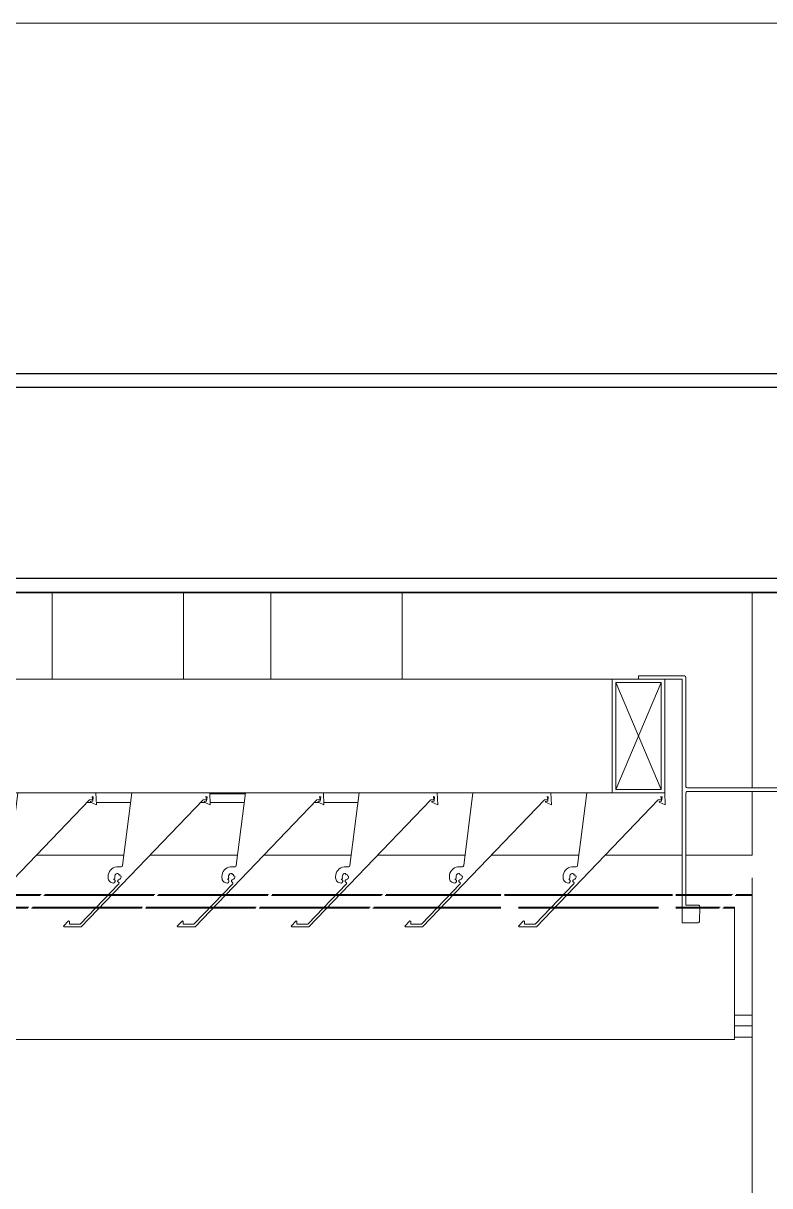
# Model space of a CAD drawing. Header units: millimetres. Extents: x -220592 to 404889, y -217665 to 38245.
# Drawn here: x 28484 to 28911, y -45092 to -44428 of the extents above; entities that cross this region are included whole.
import ezdxf

# ---------------------------------------------------------------- set-up
doc = ezdxf.new("R2010")
doc.units = ezdxf.units.MM
doc.set_wipeout_variables(frame=1)
doc.linetypes.add('XKITLINE00', pattern=[0])
for name, color, linetype in [('000 - 0_HIDE_OBJ_FRAMING_DEF_SUB_1', 7, 'Continuous'), ('000 - STRUCTURE_STEEL_FRAMING_SUB_COLOR_1', 7, 'Continuous'), ('000 - STRUCTURE_STEEL_FRAMING_SUB_COLOR_2', 7, 'Continuous'), ('000 - STRUCTURE_STEEL_FRAMING_WIPEOUT_', 7, 'Continuous')]:
    doc.layers.add(name, color=color, linetype=linetype)
doc.layers.add('Part', color=7, linetype='Continuous', lineweight=0)

# ---------------------------------------------------------------- blocks, each defined once
blk = doc.blocks.new('*A13653')
at = {"layer": 'Part', "color": 7, "linetype": 'XKITLINE00', "lineweight": 0}
for p, q in [((-167.452583, 67.320805), (-164.088308, 67.320805)), ((-163.588308, 67.320805), (-160.838308, 67.320805)), ((-160.838308, 66.205069), (-160.838308, 67.320805)), ((-160.838308, 65.820805), (-160.838308, 66.184609)), ((-164.928411, 65.820805), (-164.429659, 65.820805)), ((-164.278411, 65.820805), (-163.779659, 65.820805)), ((-163.628411, 65.820805), (-163.129659, 65.820805)), ((-162.978411, 65.820805), (-162.479659, 65.820805)), ((-162.328411, 65.820805), (-161.829659, 65.820805)), ((-161.678411, 65.820805), (-161.238448, 65.820805)), ((-161.218448, 65.820805), (-160.838308, 65.820805))]:
    blk.add_line(p, q, dxfattribs=at)
blk = doc.blocks.new('*A13657')
at = {"layer": 'Part', "color": 7, "linetype": 'XKITLINE00', "lineweight": 0}
for p, q in [((-171.258652, 66.825501), (-161.638519, 66.825501)), ((-171.088523, 66.175501), (-170.884226, 66.175501)), ((-170.438523, 66.175501), (-170.234226, 66.175501)), ((-169.788523, 66.175501), (-169.584226, 66.175501)), ((-169.138523, 66.175501), (-168.934226, 66.175501)), ((-168.488523, 66.175501), (-168.284226, 66.175501)), ((-167.838523, 66.175501), (-167.634226, 66.175501)), ((-167.188523, 66.175501), (-166.984226, 66.175501)), ((-166.538523, 66.175501), (-166.334226, 66.175501)), ((-165.888523, 66.175501), (-165.684226, 66.175501)), ((-165.238523, 66.175501), (-165.034226, 66.175501)), ((-164.588523, 66.175501), (-164.384226, 66.175501)), ((-163.938523, 66.175501), (-163.734226, 66.175501)), ((-163.288523, 66.175501), (-163.084226, 66.175501)), ((-162.638523, 66.175501), (-162.434226, 66.175501)), ((-161.988523, 66.175501), (-161.784226, 66.175501))]:
    blk.add_line(p, q, dxfattribs=at)
blk = doc.blocks.new('*A13913')
at = {"layer": 'Part', "color": 7, "linetype": 'XKITLINE00', "lineweight": 0}
for p, q in [((-161.2248, 66.84424), (-161.488627, 66.844955)), ((-161.488627, 66.844955), (-161.488624, 66.824955)), ((-161.220312, 66.840558), (-161.2248, 66.84424)), ((-160.248627, 66.845172), (-160.254183, 66.843485)), ((-159.988627, 66.845217), (-160.248627, 66.845172)), ((-159.988624, 66.825217), (-159.988627, 66.845217)), ((-161.488624, 66.824955), (-161.238624, 66.824999)), ((-161.238624, 66.824999), (-161.238381, 65.434999)), ((-161.218625, 66.835002), (-161.220312, 66.840558)), ((-161.217755, 66.211176), (-161.218625, 66.835002)), ((-160.257865, 66.838997), (-160.258517, 66.21517)), ((-160.254183, 66.843485), (-160.257865, 66.838997)), ((-160.238624, 66.825173), (-159.988624, 66.825217)), ((-160.238381, 65.435173), (-160.238624, 66.825173)), ((-161.21851, 66.175002), (-161.216826, 66.180558)), ((-161.214072, 66.206688), (-161.217755, 66.211176)), ((-161.216826, 66.180558), (-161.212339, 66.184242)), ((-161.208516, 66.205004), (-161.214072, 66.206688)), ((-161.212339, 66.184242), (-160.268512, 66.185168)), ((-161.208516, 66.205004), (-160.268516, 66.205168)), ((-160.264689, 66.20593), (-160.268516, 66.205168)), ((-160.268512, 66.185168), (-160.262956, 66.183484)), ((-160.260202, 66.209614), (-160.264689, 66.20593)), ((-160.262956, 66.183484), (-160.259272, 66.178997)), ((-160.258517, 66.21517), (-160.260202, 66.209614)), ((-161.218399, 65.535002), (-161.21851, 66.175002)), ((-160.259272, 66.178997), (-160.258399, 65.53517)), ((-161.144572, 65.534254), (-161.218399, 65.535002)), ((-161.140083, 65.530572), (-161.144572, 65.534254)), ((-161.138397, 65.525016), (-161.140083, 65.530572)), ((-161.139143, 65.441189), (-161.138397, 65.525016)), ((-160.337636, 65.528983), (-160.338383, 65.445156)), ((-160.333954, 65.533471), (-160.337636, 65.528983)), ((-160.328399, 65.535158), (-160.333954, 65.533471)), ((-160.258399, 65.53517), (-160.328399, 65.535158)), ((-161.238381, 65.434999), (-161.148381, 65.435015)), ((-161.148381, 65.435015), (-161.142826, 65.436701)), ((-161.142826, 65.436701), (-161.139143, 65.441189)), ((-160.338383, 65.445156), (-160.336697, 65.439601)), ((-160.336697, 65.439601), (-160.332208, 65.435918)), ((-160.332208, 65.435918), (-160.238381, 65.435173))]:
    blk.add_line(p, q, dxfattribs=at)
blk = doc.blocks.new('*A13925')
at = {"layer": 'Part', "color": 7, "linetype": 'XKITLINE00', "lineweight": 0}
for p, q in [((-164.088308, 66.825501), (-164.088308, 67.57079)), ((-163.588308, 66.825501), (-163.588308, 67.57079)), ((-163.938341, 66.170805), (-163.734828, 66.170805))]:
    blk.add_line(p, q, dxfattribs=at)
blk = doc.blocks.new('*A13926')
at = {"layer": 'Part', "color": 7, "linetype": 'XKITLINE00', "lineweight": 0}
for p, q in [((-164.838308, 66.825501), (-164.838308, 67.320805)), ((-164.838308, 67.320805), (-164.088308, 67.320805)), ((-163.588308, 67.320805), (-162.838308, 67.320805)), ((-162.838308, 67.320805), (-162.838308, 66.825501)), ((-164.640358, 66.120805), (-164.613498, 66.120805)), ((-164.586404, 66.120805), (-164.391232, 66.120805)), ((-163.990358, 66.120805), (-163.963498, 66.120805)), ((-163.936404, 66.120805), (-163.741232, 66.120805)), ((-163.340358, 66.120805), (-163.313498, 66.120805)), ((-163.286404, 66.120805), (-163.091232, 66.120805))]:
    blk.add_line(p, q, dxfattribs=at)
blk = doc.blocks.new('*A13940')
at = {"layer": 'Part', "color": 7, "linetype": 'XKITLINE00', "lineweight": 0}
for p, q in [((-162.072111, 65.410777), (-161.375865, 66.135899)), ((-161.784201, 66.175699), (-161.837231, 65.761693)), ((-161.338531, 66.175691), (-161.784201, 66.175699)), ((-161.375865, 66.135899), (-161.357322, 66.138796)), ((-161.368984, 66.128664), (-161.369396, 66.123541)), ((-161.369396, 66.123541), (-161.335909, 66.108006)), ((-161.356793, 66.128793), (-161.368984, 66.128664)), ((-161.357322, 66.138796), (-161.360226, 66.155812)), ((-161.360226, 66.155812), (-161.353653, 66.153776)), ((-161.356793, 66.128793), (-161.353653, 66.153776)), ((-161.335909, 66.108006), (-161.338531, 66.175691)), ((-161.915582, 65.717817), (-161.918205, 65.707916)), ((-161.911209, 65.727079), (-161.915582, 65.717817)), ((-161.905231, 65.735396), (-161.911209, 65.727079)), ((-161.897844, 65.742492), (-161.905231, 65.735396)), ((-161.889294, 65.748132), (-161.897844, 65.742492)), ((-161.879864, 65.75213), (-161.889294, 65.748132)), ((-161.869865, 65.754353), (-161.879864, 65.75213)), ((-161.873387, 65.713364), (-161.867513, 65.716166)), ((-161.859629, 65.754728), (-161.869865, 65.754353)), ((-161.867513, 65.716166), (-161.861029, 65.716735)), ((-161.861029, 65.716735), (-161.859923, 65.709029)), ((-161.849495, 65.753242), (-161.859629, 65.754728)), ((-161.843972, 65.753481), (-161.849495, 65.753242)), ((-161.839421, 65.756618), (-161.843972, 65.753481)), ((-161.837231, 65.761693), (-161.839421, 65.756618)), ((-161.857075, 65.656828), (-162.078477, 65.425812)), ((-161.918205, 65.707916), (-161.91899, 65.697703)), ((-161.91899, 65.697703), (-161.918892, 65.690904)), ((-161.918892, 65.690904), (-161.918256, 65.685176)), ((-161.918256, 65.685176), (-161.916537, 65.679675)), ((-161.916537, 65.679675), (-161.913797, 65.674605)), ((-161.913797, 65.674605), (-161.910139, 65.670151)), ((-161.910139, 65.670151), (-161.905696, 65.66648)), ((-161.905696, 65.66648), (-161.900633, 65.663726)), ((-161.900633, 65.663726), (-161.895137, 65.661991)), ((-161.895137, 65.661991), (-161.887367, 65.661495)), ((-161.887367, 65.661495), (-161.881893, 65.664135)), ((-161.887334, 65.683455), (-161.882353, 65.685485)), ((-161.881862, 65.680513), (-161.887334, 65.683455)), ((-161.882353, 65.685485), (-161.879946, 65.690296)), ((-161.881893, 65.664135), (-161.878656, 65.669279)), ((-161.878644, 65.675356), (-161.881862, 65.680513)), ((-161.880851, 65.696214), (-161.880507, 65.702714)), ((-161.879946, 65.690296), (-161.880851, 65.696214)), ((-161.880507, 65.702714), (-161.877909, 65.708682)), ((-161.878656, 65.669279), (-161.878644, 65.675356)), ((-161.877909, 65.708682), (-161.873387, 65.713364)), ((-161.864258, 65.676), (-161.864464, 65.670106)), ((-161.864464, 65.670106), (-161.86061, 65.665642)), ((-161.860101, 65.680183), (-161.864258, 65.676)), ((-161.86061, 65.665642), (-161.855983, 65.661987)), ((-161.852527, 65.683297), (-161.860101, 65.680183)), ((-161.859923, 65.709029), (-161.852863, 65.710199)), ((-161.855983, 65.661987), (-161.857075, 65.656828)), ((-161.852863, 65.710199), (-161.851919, 65.703034)), ((-161.847741, 65.687964), (-161.852527, 65.683297)), ((-161.851919, 65.703034), (-161.844528, 65.700712)), ((-161.844951, 65.69404), (-161.847741, 65.687964)), ((-161.844528, 65.700712), (-161.844951, 65.69404)), ((-162.144842, 65.44466), (-162.17373, 65.416011)), ((-162.17373, 65.416011), (-162.171262, 65.41133)), ((-162.171262, 65.41133), (-162.072111, 65.410777)), ((-162.139921, 65.443575), (-162.144842, 65.44466)), ((-162.139824, 65.426155), (-162.139921, 65.443575)), ((-162.078477, 65.425812), (-162.139824, 65.426155))]:
    blk.add_line(p, q, dxfattribs=at)
blk = doc.blocks.new('*A13941')
at = {"layer": 'Part', "color": 7, "linetype": 'XKITLINE00', "lineweight": 0}
for p, q in [((-162.722111, 65.410777), (-162.025865, 66.135899)), ((-162.434201, 66.175699), (-162.487231, 65.761693)), ((-161.988531, 66.175691), (-162.434201, 66.175699)), ((-162.025865, 66.135899), (-162.007322, 66.138796)), ((-162.018984, 66.128664), (-162.019396, 66.123541)), ((-162.019396, 66.123541), (-161.985909, 66.108006)), ((-162.006793, 66.128793), (-162.018984, 66.128664)), ((-162.007322, 66.138796), (-162.010226, 66.155812)), ((-162.010226, 66.155812), (-162.003653, 66.153776)), ((-162.006793, 66.128793), (-162.003653, 66.153776)), ((-161.985909, 66.108006), (-161.988531, 66.175691)), ((-162.565582, 65.717817), (-162.568205, 65.707916)), ((-162.561209, 65.727079), (-162.565582, 65.717817)), ((-162.555231, 65.735396), (-162.561209, 65.727079)), ((-162.547844, 65.742492), (-162.555231, 65.735396)), ((-162.539294, 65.748132), (-162.547844, 65.742492)), ((-162.529864, 65.75213), (-162.539294, 65.748132)), ((-162.519865, 65.754353), (-162.529864, 65.75213)), ((-162.523387, 65.713364), (-162.517513, 65.716166)), ((-162.509629, 65.754728), (-162.519865, 65.754353)), ((-162.517513, 65.716166), (-162.511029, 65.716735)), ((-162.511029, 65.716735), (-162.509923, 65.709029)), ((-162.499495, 65.753242), (-162.509629, 65.754728)), ((-162.493972, 65.753481), (-162.499495, 65.753242)), ((-162.489421, 65.756618), (-162.493972, 65.753481)), ((-162.487231, 65.761693), (-162.489421, 65.756618)), ((-162.507075, 65.656828), (-162.728477, 65.425812)), ((-162.568205, 65.707916), (-162.56899, 65.697703)), ((-162.56899, 65.697703), (-162.568892, 65.690904)), ((-162.568892, 65.690904), (-162.568256, 65.685176)), ((-162.568256, 65.685176), (-162.566537, 65.679675)), ((-162.566537, 65.679675), (-162.563797, 65.674605)), ((-162.563797, 65.674605), (-162.560139, 65.670151)), ((-162.560139, 65.670151), (-162.555696, 65.66648)), ((-162.555696, 65.66648), (-162.550633, 65.663726)), ((-162.550633, 65.663726), (-162.545137, 65.661991)), ((-162.545137, 65.661991), (-162.537367, 65.661495)), ((-162.537367, 65.661495), (-162.531893, 65.664135)), ((-162.537334, 65.683455), (-162.532353, 65.685485)), ((-162.531862, 65.680513), (-162.537334, 65.683455)), ((-162.532353, 65.685485), (-162.529946, 65.690296)), ((-162.531893, 65.664135), (-162.528656, 65.669279)), ((-162.528644, 65.675356), (-162.531862, 65.680513)), ((-162.530851, 65.696214), (-162.530507, 65.702714)), ((-162.529946, 65.690296), (-162.530851, 65.696214)), ((-162.530507, 65.702714), (-162.527909, 65.708682)), ((-162.528656, 65.669279), (-162.528644, 65.675356)), ((-162.527909, 65.708682), (-162.523387, 65.713364)), ((-162.514258, 65.676), (-162.514464, 65.670106)), ((-162.514464, 65.670106), (-162.51061, 65.665642)), ((-162.510101, 65.680183), (-162.514258, 65.676)), ((-162.51061, 65.665642), (-162.505983, 65.661987)), ((-162.502527, 65.683297), (-162.510101, 65.680183)), ((-162.509923, 65.709029), (-162.502863, 65.710199)), ((-162.505983, 65.661987), (-162.507075, 65.656828)), ((-162.502863, 65.710199), (-162.501919, 65.703034)), ((-162.497741, 65.687964), (-162.502527, 65.683297)), ((-162.501919, 65.703034), (-162.494528, 65.700712)), ((-162.494951, 65.69404), (-162.497741, 65.687964)), ((-162.494528, 65.700712), (-162.494951, 65.69404)), ((-162.794842, 65.44466), (-162.82373, 65.416011)), ((-162.82373, 65.416011), (-162.821262, 65.41133)), ((-162.821262, 65.41133), (-162.722111, 65.410777)), ((-162.789921, 65.443575), (-162.794842, 65.44466)), ((-162.789824, 65.426155), (-162.789921, 65.443575)), ((-162.728477, 65.425812), (-162.789824, 65.426155))]:
    blk.add_line(p, q, dxfattribs=at)
blk = doc.blocks.new('*A13942')
at = {"layer": 'Part', "color": 7, "linetype": 'XKITLINE00', "lineweight": 0}
for p, q in [((-163.372111, 65.410777), (-162.675865, 66.135899)), ((-163.084201, 66.175699), (-163.137231, 65.761693)), ((-162.638531, 66.175691), (-163.084201, 66.175699)), ((-162.675865, 66.135899), (-162.657322, 66.138796)), ((-162.668984, 66.128664), (-162.669396, 66.123541)), ((-162.669396, 66.123541), (-162.635909, 66.108006)), ((-162.656793, 66.128793), (-162.668984, 66.128664)), ((-162.657322, 66.138796), (-162.660226, 66.155812)), ((-162.660226, 66.155812), (-162.653653, 66.153776)), ((-162.656793, 66.128793), (-162.653653, 66.153776)), ((-162.635909, 66.108006), (-162.638531, 66.175691)), ((-163.215582, 65.717817), (-163.218205, 65.707916)), ((-163.211209, 65.727079), (-163.215582, 65.717817)), ((-163.205231, 65.735396), (-163.211209, 65.727079)), ((-163.197844, 65.742492), (-163.205231, 65.735396)), ((-163.189294, 65.748132), (-163.197844, 65.742492)), ((-163.179864, 65.75213), (-163.189294, 65.748132)), ((-163.169865, 65.754353), (-163.179864, 65.75213)), ((-163.173387, 65.713364), (-163.167513, 65.716166)), ((-163.159629, 65.754728), (-163.169865, 65.754353)), ((-163.167513, 65.716166), (-163.161029, 65.716735)), ((-163.161029, 65.716735), (-163.159923, 65.709029)), ((-163.149495, 65.753242), (-163.159629, 65.754728)), ((-163.143972, 65.753481), (-163.149495, 65.753242)), ((-163.139421, 65.756618), (-163.143972, 65.753481)), ((-163.137231, 65.761693), (-163.139421, 65.756618)), ((-163.157075, 65.656828), (-163.378477, 65.425812)), ((-163.218205, 65.707916), (-163.21899, 65.697703)), ((-163.21899, 65.697703), (-163.218892, 65.690904)), ((-163.218892, 65.690904), (-163.218256, 65.685176)), ((-163.218256, 65.685176), (-163.216537, 65.679675)), ((-163.216537, 65.679675), (-163.213797, 65.674605)), ((-163.213797, 65.674605), (-163.210139, 65.670151)), ((-163.210139, 65.670151), (-163.205696, 65.66648)), ((-163.205696, 65.66648), (-163.200633, 65.663726)), ((-163.200633, 65.663726), (-163.195137, 65.661991)), ((-163.195137, 65.661991), (-163.187367, 65.661495)), ((-163.187367, 65.661495), (-163.181893, 65.664135)), ((-163.187334, 65.683455), (-163.182353, 65.685485)), ((-163.181862, 65.680513), (-163.187334, 65.683455)), ((-163.182353, 65.685485), (-163.179946, 65.690296)), ((-163.181893, 65.664135), (-163.178656, 65.669279)), ((-163.178644, 65.675356), (-163.181862, 65.680513)), ((-163.180851, 65.696214), (-163.180507, 65.702714)), ((-163.179946, 65.690296), (-163.180851, 65.696214)), ((-163.180507, 65.702714), (-163.177909, 65.708682)), ((-163.178656, 65.669279), (-163.178644, 65.675356)), ((-163.177909, 65.708682), (-163.173387, 65.713364)), ((-163.164258, 65.676), (-163.164464, 65.670106)), ((-163.164464, 65.670106), (-163.16061, 65.665642)), ((-163.160101, 65.680183), (-163.164258, 65.676)), ((-163.16061, 65.665642), (-163.155983, 65.661987)), ((-163.152527, 65.683297), (-163.160101, 65.680183)), ((-163.159923, 65.709029), (-163.152863, 65.710199)), ((-163.155983, 65.661987), (-163.157075, 65.656828)), ((-163.152863, 65.710199), (-163.151919, 65.703034)), ((-163.147741, 65.687964), (-163.152527, 65.683297)), ((-163.151919, 65.703034), (-163.144528, 65.700712)), ((-163.144951, 65.69404), (-163.147741, 65.687964)), ((-163.144528, 65.700712), (-163.144951, 65.69404)), ((-163.444842, 65.44466), (-163.47373, 65.416011)), ((-163.47373, 65.416011), (-163.471262, 65.41133)), ((-163.471262, 65.41133), (-163.372111, 65.410777)), ((-163.439921, 65.443575), (-163.444842, 65.44466)), ((-163.439824, 65.426155), (-163.439921, 65.443575)), ((-163.378477, 65.425812), (-163.439824, 65.426155))]:
    blk.add_line(p, q, dxfattribs=at)
blk = doc.blocks.new('*A13943')
at = {"layer": 'Part', "color": 7, "linetype": 'XKITLINE00', "lineweight": 0}
for p, q in [((-164.022111, 65.410777), (-163.325865, 66.135899)), ((-163.734201, 66.175699), (-163.787231, 65.761693)), ((-163.288531, 66.175691), (-163.734201, 66.175699)), ((-163.325865, 66.135899), (-163.307322, 66.138796)), ((-163.318984, 66.128664), (-163.319396, 66.123541)), ((-163.319396, 66.123541), (-163.285909, 66.108006)), ((-163.306793, 66.128793), (-163.318984, 66.128664)), ((-163.307322, 66.138796), (-163.310226, 66.155812)), ((-163.310226, 66.155812), (-163.303653, 66.153776)), ((-163.306793, 66.128793), (-163.303653, 66.153776)), ((-163.285909, 66.108006), (-163.288531, 66.175691)), ((-163.865582, 65.717817), (-163.868205, 65.707916)), ((-163.861209, 65.727079), (-163.865582, 65.717817)), ((-163.855231, 65.735396), (-163.861209, 65.727079)), ((-163.847844, 65.742492), (-163.855231, 65.735396)), ((-163.839294, 65.748132), (-163.847844, 65.742492)), ((-163.829864, 65.75213), (-163.839294, 65.748132)), ((-163.819865, 65.754353), (-163.829864, 65.75213)), ((-163.823387, 65.713364), (-163.817513, 65.716166)), ((-163.809629, 65.754728), (-163.819865, 65.754353)), ((-163.817513, 65.716166), (-163.811029, 65.716735)), ((-163.811029, 65.716735), (-163.809923, 65.709029)), ((-163.799495, 65.753242), (-163.809629, 65.754728)), ((-163.793972, 65.753481), (-163.799495, 65.753242)), ((-163.789421, 65.756618), (-163.793972, 65.753481)), ((-163.787231, 65.761693), (-163.789421, 65.756618)), ((-163.807075, 65.656828), (-164.028477, 65.425812)), ((-163.868205, 65.707916), (-163.86899, 65.697703)), ((-163.86899, 65.697703), (-163.868892, 65.690904)), ((-163.868892, 65.690904), (-163.868256, 65.685176)), ((-163.868256, 65.685176), (-163.866537, 65.679675)), ((-163.866537, 65.679675), (-163.863797, 65.674605)), ((-163.863797, 65.674605), (-163.860139, 65.670151)), ((-163.860139, 65.670151), (-163.855696, 65.66648)), ((-163.855696, 65.66648), (-163.850633, 65.663726)), ((-163.850633, 65.663726), (-163.845137, 65.661991)), ((-163.845137, 65.661991), (-163.837367, 65.661495)), ((-163.837367, 65.661495), (-163.831893, 65.664135)), ((-163.837334, 65.683455), (-163.832353, 65.685485)), ((-163.831862, 65.680513), (-163.837334, 65.683455)), ((-163.832353, 65.685485), (-163.829946, 65.690296)), ((-163.831893, 65.664135), (-163.828656, 65.669279)), ((-163.828644, 65.675356), (-163.831862, 65.680513)), ((-163.830851, 65.696214), (-163.830507, 65.702714)), ((-163.829946, 65.690296), (-163.830851, 65.696214)), ((-163.830507, 65.702714), (-163.827909, 65.708682)), ((-163.828656, 65.669279), (-163.828644, 65.675356)), ((-163.827909, 65.708682), (-163.823387, 65.713364)), ((-163.814258, 65.676), (-163.814464, 65.670106)), ((-163.814464, 65.670106), (-163.81061, 65.665642)), ((-163.810101, 65.680183), (-163.814258, 65.676)), ((-163.81061, 65.665642), (-163.805983, 65.661987)), ((-163.802527, 65.683297), (-163.810101, 65.680183)), ((-163.809923, 65.709029), (-163.802863, 65.710199)), ((-163.805983, 65.661987), (-163.807075, 65.656828)), ((-163.802863, 65.710199), (-163.801919, 65.703034)), ((-163.797741, 65.687964), (-163.802527, 65.683297)), ((-163.801919, 65.703034), (-163.794528, 65.700712)), ((-163.794951, 65.69404), (-163.797741, 65.687964)), ((-163.794528, 65.700712), (-163.794951, 65.69404)), ((-164.094842, 65.44466), (-164.12373, 65.416011)), ((-164.12373, 65.416011), (-164.121262, 65.41133)), ((-164.121262, 65.41133), (-164.022111, 65.410777)), ((-164.089921, 65.443575), (-164.094842, 65.44466)), ((-164.089824, 65.426155), (-164.089921, 65.443575)), ((-164.028477, 65.425812), (-164.089824, 65.426155))]:
    blk.add_line(p, q, dxfattribs=at)
blk = doc.blocks.new('*A13944')
at = {"layer": 'Part', "color": 7, "linetype": 'XKITLINE00', "lineweight": 0}
for p, q in [((-164.672111, 65.410777), (-163.975865, 66.135899)), ((-164.384201, 66.175699), (-164.437231, 65.761693)), ((-163.938531, 66.175691), (-164.384201, 66.175699)), ((-163.975865, 66.135899), (-163.957322, 66.138796)), ((-163.968984, 66.128664), (-163.969396, 66.123541)), ((-163.969396, 66.123541), (-163.935909, 66.108006)), ((-163.956793, 66.128793), (-163.968984, 66.128664)), ((-163.957322, 66.138796), (-163.960226, 66.155812)), ((-163.960226, 66.155812), (-163.953653, 66.153776)), ((-163.956793, 66.128793), (-163.953653, 66.153776)), ((-163.935909, 66.108006), (-163.938531, 66.175691)), ((-164.515582, 65.717817), (-164.518205, 65.707916)), ((-164.511209, 65.727079), (-164.515582, 65.717817)), ((-164.505231, 65.735396), (-164.511209, 65.727079)), ((-164.497844, 65.742492), (-164.505231, 65.735396)), ((-164.489294, 65.748132), (-164.497844, 65.742492)), ((-164.479864, 65.75213), (-164.489294, 65.748132)), ((-164.469865, 65.754353), (-164.479864, 65.75213)), ((-164.473387, 65.713364), (-164.467513, 65.716166)), ((-164.459629, 65.754728), (-164.469865, 65.754353)), ((-164.467513, 65.716166), (-164.461029, 65.716735)), ((-164.461029, 65.716735), (-164.459923, 65.709029)), ((-164.449495, 65.753242), (-164.459629, 65.754728)), ((-164.443972, 65.753481), (-164.449495, 65.753242)), ((-164.439421, 65.756618), (-164.443972, 65.753481)), ((-164.437231, 65.761693), (-164.439421, 65.756618)), ((-164.457075, 65.656828), (-164.678477, 65.425812)), ((-164.518205, 65.707916), (-164.51899, 65.697703)), ((-164.51899, 65.697703), (-164.518892, 65.690904)), ((-164.518892, 65.690904), (-164.518256, 65.685176)), ((-164.518256, 65.685176), (-164.516537, 65.679675)), ((-164.516537, 65.679675), (-164.513797, 65.674605)), ((-164.513797, 65.674605), (-164.510139, 65.670151)), ((-164.510139, 65.670151), (-164.505696, 65.66648)), ((-164.505696, 65.66648), (-164.500633, 65.663726)), ((-164.500633, 65.663726), (-164.495137, 65.661991)), ((-164.495137, 65.661991), (-164.487367, 65.661495)), ((-164.487367, 65.661495), (-164.481893, 65.664135)), ((-164.487334, 65.683455), (-164.482353, 65.685485)), ((-164.481862, 65.680513), (-164.487334, 65.683455)), ((-164.482353, 65.685485), (-164.479946, 65.690296)), ((-164.481893, 65.664135), (-164.478656, 65.669279)), ((-164.478644, 65.675356), (-164.481862, 65.680513)), ((-164.480851, 65.696214), (-164.480507, 65.702714)), ((-164.479946, 65.690296), (-164.480851, 65.696214)), ((-164.480507, 65.702714), (-164.477909, 65.708682)), ((-164.478656, 65.669279), (-164.478644, 65.675356)), ((-164.477909, 65.708682), (-164.473387, 65.713364)), ((-164.464258, 65.676), (-164.464464, 65.670106)), ((-164.464464, 65.670106), (-164.46061, 65.665642)), ((-164.460101, 65.680183), (-164.464258, 65.676)), ((-164.46061, 65.665642), (-164.455983, 65.661987)), ((-164.452527, 65.683297), (-164.460101, 65.680183)), ((-164.459923, 65.709029), (-164.452863, 65.710199)), ((-164.455983, 65.661987), (-164.457075, 65.656828)), ((-164.452863, 65.710199), (-164.451919, 65.703034)), ((-164.447741, 65.687964), (-164.452527, 65.683297)), ((-164.451919, 65.703034), (-164.444528, 65.700712)), ((-164.444951, 65.69404), (-164.447741, 65.687964)), ((-164.444528, 65.700712), (-164.444951, 65.69404)), ((-164.744842, 65.44466), (-164.77373, 65.416011)), ((-164.77373, 65.416011), (-164.771262, 65.41133)), ((-164.771262, 65.41133), (-164.672111, 65.410777)), ((-164.739921, 65.443575), (-164.744842, 65.44466)), ((-164.739824, 65.426155), (-164.739921, 65.443575)), ((-164.678477, 65.425812), (-164.739824, 65.426155))]:
    blk.add_line(p, q, dxfattribs=at)
blk = doc.blocks.new('*A13945')
at = {"layer": 'Part', "color": 7, "linetype": 'XKITLINE00', "lineweight": 0}
for p, q in [((-165.322111, 65.410777), (-164.625865, 66.135899)), ((-165.034201, 66.175699), (-165.087231, 65.761693)), ((-164.588531, 66.175691), (-165.034201, 66.175699)), ((-164.625865, 66.135899), (-164.607322, 66.138796)), ((-164.618984, 66.128664), (-164.619396, 66.123541)), ((-164.619396, 66.123541), (-164.585909, 66.108006)), ((-164.606793, 66.128793), (-164.618984, 66.128664)), ((-164.607322, 66.138796), (-164.610226, 66.155812)), ((-164.610226, 66.155812), (-164.603653, 66.153776)), ((-164.606793, 66.128793), (-164.603653, 66.153776)), ((-164.585909, 66.108006), (-164.588531, 66.175691)), ((-165.165582, 65.717817), (-165.168205, 65.707916)), ((-165.161209, 65.727079), (-165.165582, 65.717817)), ((-165.155231, 65.735396), (-165.161209, 65.727079)), ((-165.147844, 65.742492), (-165.155231, 65.735396)), ((-165.139294, 65.748132), (-165.147844, 65.742492)), ((-165.129864, 65.75213), (-165.139294, 65.748132)), ((-165.119865, 65.754353), (-165.129864, 65.75213)), ((-165.123387, 65.713364), (-165.117513, 65.716166)), ((-165.109629, 65.754728), (-165.119865, 65.754353)), ((-165.117513, 65.716166), (-165.111029, 65.716735)), ((-165.111029, 65.716735), (-165.109923, 65.709029)), ((-165.099495, 65.753242), (-165.109629, 65.754728)), ((-165.093972, 65.753481), (-165.099495, 65.753242)), ((-165.089421, 65.756618), (-165.093972, 65.753481)), ((-165.087231, 65.761693), (-165.089421, 65.756618)), ((-165.107075, 65.656828), (-165.328477, 65.425812)), ((-165.168205, 65.707916), (-165.16899, 65.697703)), ((-165.16899, 65.697703), (-165.168892, 65.690904)), ((-165.168892, 65.690904), (-165.168256, 65.685176)), ((-165.168256, 65.685176), (-165.166537, 65.679675)), ((-165.166537, 65.679675), (-165.163797, 65.674605)), ((-165.163797, 65.674605), (-165.160139, 65.670151)), ((-165.160139, 65.670151), (-165.155696, 65.66648)), ((-165.155696, 65.66648), (-165.150633, 65.663726)), ((-165.150633, 65.663726), (-165.145137, 65.661991)), ((-165.145137, 65.661991), (-165.137367, 65.661495)), ((-165.137367, 65.661495), (-165.131893, 65.664135)), ((-165.137334, 65.683455), (-165.132353, 65.685485)), ((-165.131862, 65.680513), (-165.137334, 65.683455)), ((-165.132353, 65.685485), (-165.129946, 65.690296)), ((-165.131893, 65.664135), (-165.128656, 65.669279)), ((-165.128644, 65.675356), (-165.131862, 65.680513)), ((-165.130851, 65.696214), (-165.130507, 65.702714)), ((-165.129946, 65.690296), (-165.130851, 65.696214)), ((-165.130507, 65.702714), (-165.127909, 65.708682)), ((-165.128656, 65.669279), (-165.128644, 65.675356)), ((-165.127909, 65.708682), (-165.123387, 65.713364)), ((-165.114258, 65.676), (-165.114464, 65.670106)), ((-165.114464, 65.670106), (-165.11061, 65.665642)), ((-165.110101, 65.680183), (-165.114258, 65.676)), ((-165.11061, 65.665642), (-165.105983, 65.661987)), ((-165.102527, 65.683297), (-165.110101, 65.680183)), ((-165.109923, 65.709029), (-165.102863, 65.710199)), ((-165.105983, 65.661987), (-165.107075, 65.656828)), ((-165.102863, 65.710199), (-165.101919, 65.703034)), ((-165.097741, 65.687964), (-165.102527, 65.683297)), ((-165.101919, 65.703034), (-165.094528, 65.700712)), ((-165.094951, 65.69404), (-165.097741, 65.687964)), ((-165.094528, 65.700712), (-165.094951, 65.69404)), ((-165.394842, 65.44466), (-165.42373, 65.416011)), ((-165.42373, 65.416011), (-165.421262, 65.41133)), ((-165.421262, 65.41133), (-165.322111, 65.410777)), ((-165.389921, 65.443575), (-165.394842, 65.44466)), ((-165.389824, 65.426155), (-165.389921, 65.443575)), ((-165.328477, 65.425812), (-165.389824, 65.426155))]:
    blk.add_line(p, q, dxfattribs=at)
blk = doc.blocks.new('*A13949')
at = {"layer": 'Part', "color": 7, "linetype": 'XKITLINE00', "lineweight": 0}
for p, q in [((-161.338519, 66.825501), (-161.638519, 66.825501)), ((-161.638519, 66.825501), (-161.638519, 66.175501)), ((-161.618519, 66.195501), (-161.358519, 66.805501)), ((-161.358519, 66.195501), (-161.618519, 66.805501)), ((-161.618519, 66.195501), (-161.618519, 66.805501)), ((-161.618519, 66.805501), (-161.358519, 66.805501)), ((-161.358519, 66.805501), (-161.358519, 66.195501)), ((-161.338519, 66.175501), (-161.338519, 66.825501)), ((-161.358519, 66.195501), (-161.618519, 66.195501)), ((-161.638519, 66.175501), (-161.338519, 66.175501))]:
    blk.add_line(p, q, dxfattribs=at)
blk = doc.blocks.new('*A13531')
at = {"layer": '000 - 0_HIDE_OBJ_FRAMING_DEF_SUB_1', "color": 7, "linetype": 'XKITLINE00', "lineweight": 0}
for p, q in [((-138.563334, 70.570805), (-167.913334, 70.570805)), ((-135.563334, 67.570805), (-170.913334, 67.570805))]:
    blk.add_line(p, q, dxfattribs=at)
blk = doc.blocks.new('*A13659')
at = {"layer": '000 - 0_HIDE_OBJ_FRAMING_DEF_SUB_1', "color": 7, "linetype": 'XKITLINE00', "lineweight": 0}
for p, q in [((-167.802542, 65.595903), (-167.765465, 65.595903)), ((-167.802542, 65.590669), (-167.77048, 65.590669)), ((-167.749382, 65.590669), (-167.12048, 65.590669)), ((-167.744357, 65.595903), (-167.115465, 65.595903)), ((-167.099382, 65.590669), (-166.47048, 65.590669)), ((-167.094357, 65.595903), (-166.465465, 65.595903)), ((-166.449382, 65.590669), (-165.82048, 65.590669)), ((-166.444357, 65.595903), (-165.815465, 65.595903)), ((-165.799382, 65.590669), (-165.17048, 65.590669)), ((-165.794357, 65.595903), (-165.165465, 65.595903)), ((-165.149382, 65.590669), (-164.52048, 65.590669)), ((-165.144357, 65.595903), (-164.515465, 65.595903)), ((-164.499382, 65.590669), (-163.87048, 65.590669)), ((-164.494357, 65.595903), (-163.865465, 65.595903)), ((-163.849382, 65.590669), (-163.22048, 65.590669)), ((-163.844357, 65.595903), (-163.215465, 65.595903)), ((-163.199382, 65.590669), (-162.57048, 65.590669)), ((-163.194357, 65.595903), (-162.565465, 65.595903)), ((-162.549382, 65.590669), (-161.92048, 65.590669)), ((-162.544357, 65.595903), (-161.915465, 65.595903)), ((-161.899382, 65.590669), (-161.238408, 65.590669)), ((-161.894357, 65.595903), (-161.238409, 65.595903)), ((-161.218409, 65.595903), (-160.258481, 65.595903)), ((-161.218408, 65.590669), (-160.258474, 65.590669)), ((-160.238409, 65.595903), (-159.915465, 65.595903)), ((-160.238408, 65.590669), (-159.92048, 65.590669)), ((-159.899382, 65.590669), (-159.802542, 65.590669)), ((-159.894357, 65.595903), (-159.802542, 65.595903)), ((-167.702542, 65.522633), (-167.185686, 65.522633)), ((-167.702542, 65.522633), (-167.702542, 65.517399)), ((-167.702542, 65.517399), (-167.190702, 65.517399)), ((-167.702542, 65.517399), (-167.702542, 64.768427)), ((-167.169735, 65.517399), (-166.540702, 65.517399)), ((-167.164709, 65.522633), (-166.535686, 65.522633)), ((-166.519735, 65.517399), (-165.890702, 65.517399)), ((-166.514709, 65.522633), (-165.885686, 65.522633)), ((-165.869735, 65.517399), (-165.240702, 65.517399)), ((-165.864709, 65.522633), (-165.235686, 65.522633)), ((-165.219735, 65.517399), (-164.590702, 65.517399)), ((-165.214709, 65.522633), (-164.585686, 65.522633)), ((-164.569735, 65.517399), (-163.940702, 65.517399)), ((-164.564709, 65.522633), (-163.935686, 65.522633)), ((-163.919735, 65.517399), (-163.290702, 65.517399)), ((-163.914709, 65.522633), (-163.285686, 65.522633)), ((-163.269735, 65.517399), (-162.640702, 65.517399)), ((-163.264709, 65.522633), (-162.635686, 65.522633)), ((-162.619735, 65.517399), (-161.990702, 65.517399)), ((-162.614709, 65.522633), (-161.985686, 65.522633)), ((-161.969735, 65.517399), (-161.238396, 65.517399)), ((-161.964709, 65.522633), (-161.238396, 65.522633)), ((-161.138465, 65.517399), (-160.337739, 65.517399)), ((-161.138418, 65.522633), (-160.337693, 65.522633)), ((-160.238396, 65.522633), (-159.985686, 65.522633)), ((-160.238396, 65.517399), (-159.990702, 65.517399)), ((-159.969735, 65.517399), (-159.902542, 65.517399)), ((-159.964709, 65.522633), (-159.902542, 65.522633)), ((-159.902542, 65.517399), (-159.902542, 65.522633)), ((-159.902542, 64.768427), (-159.902542, 65.517399)), ((-167.802542, 64.906608), (-167.702542, 64.906608)), ((-159.902542, 64.906608), (-159.802542, 64.906608)), ((-167.802542, 64.846422), (-167.702542, 64.846422)), ((-159.902542, 64.846422), (-159.802542, 64.846422)), ((-167.802542, 64.781511), (-167.702542, 64.781511)), ((-167.702542, 64.768427), (-159.902542, 64.768427)), ((-159.902542, 64.781511), (-159.802542, 64.781511))]:
    blk.add_line(p, q, dxfattribs=at)
blk = doc.blocks.new('*A13888')
at = {"layer": '000 - 0_HIDE_OBJ_FRAMING_DEF_SUB_1', "color": 7, "linetype": 'XKITLINE00', "lineweight": 0}
for p, q in [((-159.802542, 66.825501), (-159.802542, 67.320789)), ((-159.802542, 66.032507), (-159.802542, 66.175501)), ((-159.802542, 51.974805), (-159.802542, 65.691525))]:
    blk.add_line(p, q, dxfattribs=at)
blk = doc.blocks.new('W-1-PP18-ST_20260402-011103_LOWER_PL')
at = {"layer": '000 - 0_HIDE_OBJ_FRAMING_DEF_SUB_1', "color": 7, "lineweight": 0, "xscale": 100, "yscale": 100, "zscale": 100}
for name in ['*A13531', '*A13888', '*A13659']:
    blk.add_blockref(name, (17759.3349, -35779.0805), dxfattribs=at)
blk = doc.blocks.new('*U17511')
at = {"color": 7}
blk.add_wipeout([(0, 0), (0, 125), (3584, 125), (3584, 0)], dxfattribs=at).dxf.layer = '000 - STRUCTURE_STEEL_FRAMING_WIPEOUT_'
at = {"layer": '000 - STRUCTURE_STEEL_FRAMING_SUB_COLOR_1', "color": 7}
for points in [[(0, 125), (0, 117), (3584, 117), (3584, 125)], [(0, 0), (0, 8), (3584, 8), (3584, 0)]]:
    blk.add_lwpolyline(points, close=True, dxfattribs=at)
at = {"layer": '000 - STRUCTURE_STEEL_FRAMING_SUB_COLOR_2', "color": 7}
blk.add_lwpolyline([(0, 0), (0, 125), (3584, 125), (3584, 0)], close=True, dxfattribs=at)
blk = doc.blocks.new('W-1-PP18-ST_20260402-014810LOPL_MAIN_ST')
at = {"color": 7, "rotation": 180}
blk.add_blockref('*U17511', (4228, -28922), dxfattribs=at)

msp = doc.modelspace()

# ---------------------------------------------------------------- block references
at = {"color": 7, "lineweight": 0, "xscale": 100, "yscale": 100, "zscale": 100}
for name in ['*A13925', '*A13653', '*A13926', '*A13657', '*A13949', '*A13913', '*A13945', '*A13944', '*A13943', '*A13942', '*A13941', '*A13940']:
    msp.add_blockref(name, (44984.4833, -51484.8507), dxfattribs=at)

# ---------------------------------------------------------------- next in the draw order: block references
at = {"layer": 'Defpoints', "color": 7}
msp.add_blockref('W-1-PP18-ST_20260402-011103_LOWER_PL', (27121.4984, -15705.7702), dxfattribs=at)

# ---------------------------------------------------------------- next in the draw order: block references
msp.add_blockref('W-1-PP18-ST_20260402-014810LOPL_MAIN_ST', (27121.4984, -15705.7702), dxfattribs=at)

doc.saveas('drawing.dxf')
